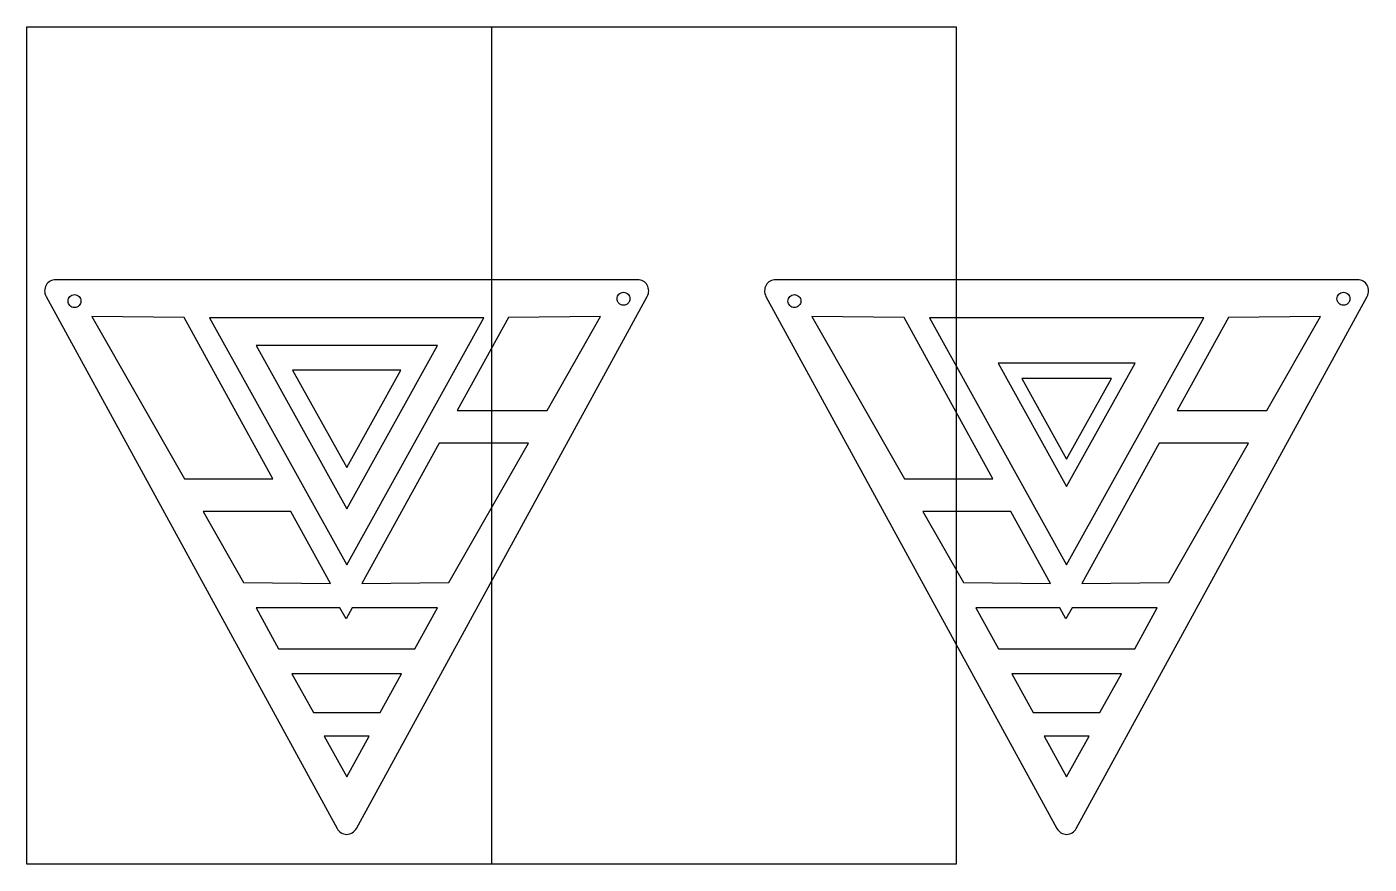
# Model space of a CAD drawing. Extents: x 67.5 to 160.9, y 195.1 to 253.4.
import ezdxf

# ---------------------------------------------------------------- set-up
doc = ezdxf.new("R2010")
doc.units = 0
doc.layers.add('kkk', color=7, linetype='CONTINUOUS')
doc.layers.add('Layer_2', color=7, linetype='CONTINUOUS')

msp = doc.modelspace()

# ---------------------------------------------------------------- linework, layer by layer
at = {"layer": 'kkk', "color": 7}
for p, q in [((67.451775, 253.369827), (132.176545, 253.369827)), ((67.451775, 195.062725), (67.451775, 253.369827)), ((99.814159, 253.369827), (99.814159, 195.06273)), ((132.176545, 253.369827), (132.176545, 195.062725)), ((132.176545, 195.062725), (67.451775, 195.062725))]:
    msp.add_line(p, q, dxfattribs=at)
at = {"layer": 'Layer_2', "color": 7}
for p, q in [((109.99023, 235.764157), (69.462891, 235.764157)), ((160.127298, 235.764157), (119.599959, 235.764157)), ((68.789062, 234.600349), (89.052734, 197.540871)), ((71.218387, 234.273972), (71.218387, 234.273972)), ((109.45574, 234.434761), (109.45574, 234.434761)), ((118.92613, 234.600349), (139.189802, 197.540871)), ((121.35546, 234.273972), (121.35546, 234.273972)), ((140.537459, 197.540871), (160.801128, 234.600349)), ((159.59281, 234.434761), (159.59281, 234.434761)), ((71.979585, 233.204411), (78.427254, 221.896575)), ((78.403481, 233.122763), (71.979585, 233.204411)), ((71.979585, 233.204411), (71.979585, 233.204411)), ((84.592767, 221.896575), (78.403481, 233.122763)), ((80.177465, 233.117725), (89.727048, 215.912305)), ((99.276634, 233.117725), (80.177465, 233.117725)), ((89.727048, 215.912305), (99.276634, 233.117725)), ((100.990216, 233.122763), (97.426609, 226.659074)), ((107.413598, 233.204411), (100.990216, 233.122763)), ((103.681526, 226.659074), (107.413598, 233.204411)), ((107.413598, 233.204411), (107.413598, 233.204411)), ((122.11665, 233.204411), (128.56432, 221.896575)), ((128.54055, 233.122763), (122.11665, 233.204411)), ((134.72984, 221.896575), (128.54055, 233.122763)), ((130.31453, 233.117725), (139.86412, 215.912305)), ((149.4137, 233.117725), (130.31453, 233.117725)), ((139.86412, 215.912305), (149.4137, 233.117725)), ((151.12728, 233.122761), (147.56368, 226.659072)), ((157.55067, 233.204411), (151.12728, 233.122761)), ((153.81859, 226.659072), (157.55067, 233.204411)), ((83.41455, 231.184881), (89.727047, 219.811694)), ((96.039548, 231.184881), (83.41455, 231.184881)), ((89.727047, 219.811694), (96.039548, 231.184881)), ((85.957265, 229.473129), (89.727048, 222.684227)), ((93.496829, 229.473129), (85.957265, 229.473129)), ((89.727048, 222.684227), (93.496829, 229.473129)), ((135.0955, 229.948256), (139.86412, 221.360581)), ((144.63274, 229.948256), (135.0955, 229.948256)), ((139.86412, 221.360581), (144.63274, 229.948256)), ((136.73605, 228.89029), (139.86412, 223.259768)), ((142.99218, 228.89029), (136.73605, 228.89029)), ((139.86412, 223.259768), (142.99218, 228.89029)), ((97.426609, 226.659074), (103.681526, 226.659074)), ((147.56368, 226.659072), (153.81859, 226.659072)), ((96.171389, 224.382729), (90.784121, 214.611233)), ((102.38393, 224.382729), (96.171389, 224.382729)), ((96.171389, 224.382729), (96.171389, 224.382729)), ((96.843182, 214.664975), (102.38393, 224.382729)), ((146.30846, 224.382729), (140.92119, 214.611233)), ((152.521, 224.382727), (146.30846, 224.382729)), ((146.98025, 214.664973), (152.521, 224.382727)), ((78.427254, 221.896575), (84.592767, 221.896575)), ((128.56432, 221.896575), (134.72984, 221.896575)), ((79.72485, 219.620229), (82.550515, 214.664975)), ((85.847988, 219.620229), (79.72485, 219.620229)), ((79.72485, 219.620229), (79.72485, 219.620229)), ((88.609576, 214.611233), (85.847988, 219.620229)), ((135.98506, 219.620231), (129.86192, 219.620229)), ((129.86192, 219.620229), (132.68758, 214.664975)), ((138.74664, 214.611235), (135.98506, 219.620231)), ((82.550515, 214.664975), (88.609576, 214.611233)), ((90.784121, 214.611233), (96.843182, 214.664975)), ((132.68758, 214.664975), (138.74664, 214.611235)), ((140.92119, 214.611233), (146.98025, 214.664973)), ((83.413259, 212.90146), (84.986059, 210.067636)), ((89.256932, 212.90146), (83.413259, 212.90146)), ((89.681084, 212.142658), (89.256932, 212.90146)), ((90.119162, 212.90146), (89.681084, 212.142658)), ((96.040901, 212.90146), (90.119162, 212.90146)), ((94.468103, 210.067636), (96.040901, 212.90146)), ((133.55033, 212.90146), (135.12313, 210.067636)), ((139.394, 212.90146), (133.55033, 212.90146)), ((139.81815, 212.142658), (139.394, 212.90146)), ((140.25623, 212.90146), (139.81815, 212.142658)), ((146.17797, 212.90146), (140.25623, 212.90146)), ((144.60517, 210.067636), (146.17797, 212.90146)), ((84.986059, 210.067636), (94.468103, 210.067636)), ((135.12313, 210.067636), (144.60517, 210.067636)), ((85.906778, 208.320208), (87.404828, 205.621018)), ((93.547384, 208.320208), (85.906778, 208.320208)), ((92.049331, 205.621018), (93.547384, 208.320208)), ((136.04385, 208.320208), (137.5419, 205.621018)), ((143.68445, 208.320208), (136.04385, 208.320208)), ((142.1864, 205.621018), (143.68445, 208.320208)), ((87.404828, 205.621018), (92.049331, 205.621018)), ((137.5419, 205.621018), (142.1864, 205.621018)), ((88.154308, 203.968472), (89.726822, 201.135051)), ((91.299336, 203.968472), (88.154308, 203.968472)), ((89.726822, 201.135051), (91.299336, 203.968472)), ((138.29138, 203.968472), (139.86389, 201.135051)), ((141.4364, 203.968472), (138.29138, 203.968472)), ((139.86389, 201.135051), (141.4364, 203.968472))]:
    msp.add_line(p, q, dxfattribs=at)
for points in [[(69.462891, 235.764157), (69.189537, 235.764024), (68.936662, 235.617063), (68.798153, 235.377837)], [(110.654968, 235.377838), (110.51646, 235.617064), (110.263584, 235.764025), (109.99023, 235.764157)], [(119.599959, 235.764157), (119.326605, 235.764024), (119.07373, 235.617063), (118.935221, 235.377837)], [(160.792036, 235.377838), (160.653528, 235.617064), (160.400652, 235.764025), (160.127298, 235.764157)], [(68.798153, 235.377837), (68.659645, 235.138612), (68.656186, 234.842844), (68.789062, 234.600349)], [(70.450189, 234.59217), (70.53458, 234.676561), (70.64904, 234.723972), (70.768387, 234.723972)], [(70.768387, 234.723972), (70.887734, 234.723972), (71.002194, 234.676561), (71.086585, 234.59217)], [(108.55574, 234.434761), (108.55574, 234.554108), (108.603151, 234.668568), (108.687542, 234.752959)], [(108.687542, 234.752959), (108.771933, 234.83735), (108.886393, 234.884761), (109.00574, 234.884761)], [(109.00574, 234.884761), (109.125087, 234.884761), (109.239547, 234.83735), (109.323938, 234.752959)], [(109.323938, 234.752959), (109.408329, 234.668568), (109.45574, 234.554108), (109.45574, 234.434761)], [(110.66406, 234.600349), (110.796936, 234.842845), (110.793477, 235.138612), (110.654968, 235.377838)], [(118.935221, 235.377837), (118.796713, 235.138612), (118.793254, 234.842844), (118.92613, 234.600349)], [(120.587262, 234.59217), (120.671653, 234.676561), (120.786113, 234.723972), (120.90546, 234.723972)], [(120.90546, 234.723972), (121.024807, 234.723972), (121.139267, 234.676561), (121.223658, 234.59217)], [(158.69281, 234.434761), (158.69281, 234.554108), (158.740221, 234.668568), (158.824612, 234.752959)], [(158.824612, 234.752959), (158.909003, 234.83735), (159.023463, 234.884761), (159.14281, 234.884761)], [(159.14281, 234.884761), (159.262157, 234.884761), (159.376617, 234.83735), (159.461008, 234.752959)], [(159.461008, 234.752959), (159.545399, 234.668568), (159.59281, 234.554108), (159.59281, 234.434761)], [(160.801128, 234.600349), (160.934004, 234.842845), (160.930545, 235.138612), (160.792036, 235.377838)], [(70.318387, 234.273972), (70.318387, 234.393319), (70.365798, 234.507779), (70.450189, 234.59217)], [(70.450189, 233.955774), (70.365798, 234.040165), (70.318387, 234.154625), (70.318387, 234.273972)], [(70.768387, 233.823972), (70.64904, 233.823972), (70.53458, 233.871383), (70.450189, 233.955774)], [(71.086585, 233.955774), (71.002194, 233.871383), (70.887734, 233.823972), (70.768387, 233.823972)], [(71.086585, 234.59217), (71.170976, 234.507779), (71.218387, 234.393319), (71.218387, 234.273972)], [(71.218387, 234.273972), (71.218387, 234.154625), (71.170976, 234.040165), (71.086585, 233.955774)], [(90.400391, 197.540871), (90.400391, 197.540871), (110.66406, 234.600349), (110.66406, 234.600349)], [(108.687542, 234.116563), (108.603151, 234.200954), (108.55574, 234.315414), (108.55574, 234.434761)], [(109.00574, 233.984761), (108.886393, 233.984761), (108.771933, 234.032172), (108.687542, 234.116563)], [(109.323938, 234.116563), (109.239547, 234.032172), (109.125087, 233.984761), (109.00574, 233.984761)], [(109.45574, 234.434761), (109.45574, 234.315414), (109.408329, 234.200954), (109.323938, 234.116563)], [(120.45546, 234.273972), (120.45546, 234.393319), (120.502871, 234.507779), (120.587262, 234.59217)], [(120.587262, 233.955774), (120.502871, 234.040165), (120.45546, 234.154625), (120.45546, 234.273972)], [(120.90546, 233.823972), (120.786113, 233.823972), (120.671653, 233.871383), (120.587262, 233.955774)], [(121.223658, 233.955774), (121.139267, 233.871383), (121.024807, 233.823972), (120.90546, 233.823972)], [(121.223658, 234.59217), (121.308049, 234.507779), (121.35546, 234.393319), (121.35546, 234.273972)], [(121.35546, 234.273972), (121.35546, 234.154625), (121.308049, 234.040165), (121.223658, 233.955774)], [(158.824612, 234.116563), (158.740221, 234.200954), (158.69281, 234.315414), (158.69281, 234.434761)], [(159.14281, 233.984761), (159.023463, 233.984761), (158.909003, 234.032172), (158.824612, 234.116563)], [(159.461008, 234.116563), (159.376617, 234.032172), (159.262157, 233.984761), (159.14281, 233.984761)], [(159.59281, 234.434761), (159.59281, 234.315414), (159.545399, 234.200954), (159.461008, 234.116563)], [(89.052734, 197.540871), (89.188964, 197.292828), (89.446802, 197.139087), (89.726563, 197.139087)], [(89.726563, 197.139087), (90.006323, 197.139087), (90.264161, 197.292828), (90.400391, 197.540871)], [(139.189802, 197.540871), (139.326032, 197.292828), (139.58387, 197.139087), (139.863631, 197.139087)], [(139.863631, 197.139087), (140.143391, 197.139087), (140.401229, 197.292828), (140.537459, 197.540871)]]:
    msp.add_open_spline(points, degree=3, dxfattribs=at)

doc.saveas('drawing.dxf')
